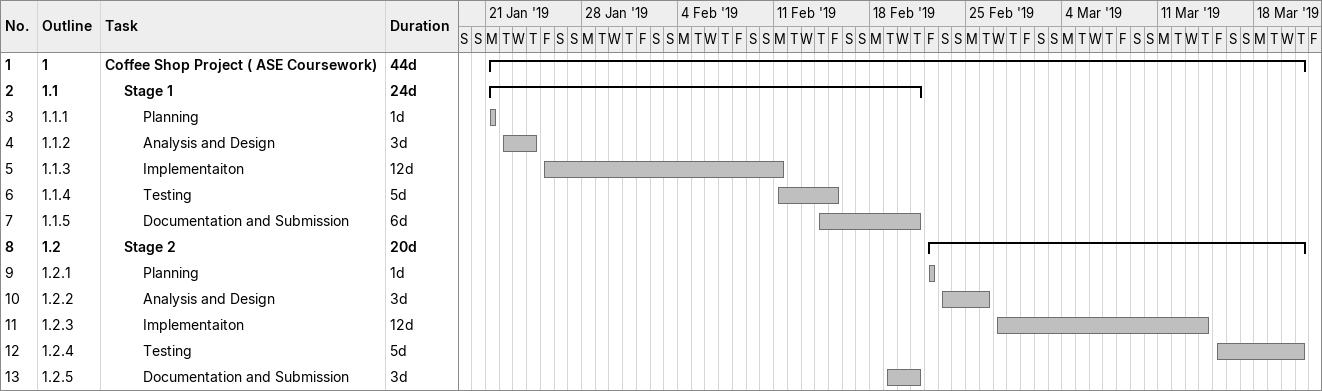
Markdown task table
| ID | WBS | Task | Duration | Start | Finish |
|---|---|---|---|---|---|
| 1 | 1 | **Coffee Shop Project ( ASE Coursework)** | 44d | 2019-01-21 | 2019-03-21 |
| 2 | 1.1 | **Stage 1** | 24d | 2019-01-21 | 2019-02-21 |
| 3 | 1.1.1 | Planning | 1d | 2019-01-21 | 2019-01-21 |
| 4 | 1.1.2 | Analysis and Design | 3d | 2019-01-22 | 2019-01-24 |
| 5 | 1.1.3 | Implementaiton | 12d | 2019-01-25 | 2019-02-11 |
| 6 | 1.1.4 | Testing | 5d | 2019-02-11 | 2019-02-15 |
| 7 | 1.1.5 | Documentation and Submission | 6d | 2019-02-14 | 2019-02-21 |
| 8 | 1.2 | **Stage 2** | 20d | 2019-02-22 | 2019-03-21 |
| 9 | 1.2.1 | Planning | 1d | 2019-02-22 | 2019-02-22 |
| 10 | 1.2.2 | Analysis and Design | 3d | 2019-02-23 | 2019-02-26 |
| 11 | 1.2.3 | Implementaiton | 12d | 2019-02-27 | 2019-03-14 |
| 12 | 1.2.4 | Testing | 5d | 2019-03-15 | 2019-03-21 |
| 13 | 1.2.5 | Documentation and Submission | 3d | 2019-02-19 | 2019-02-21 |
